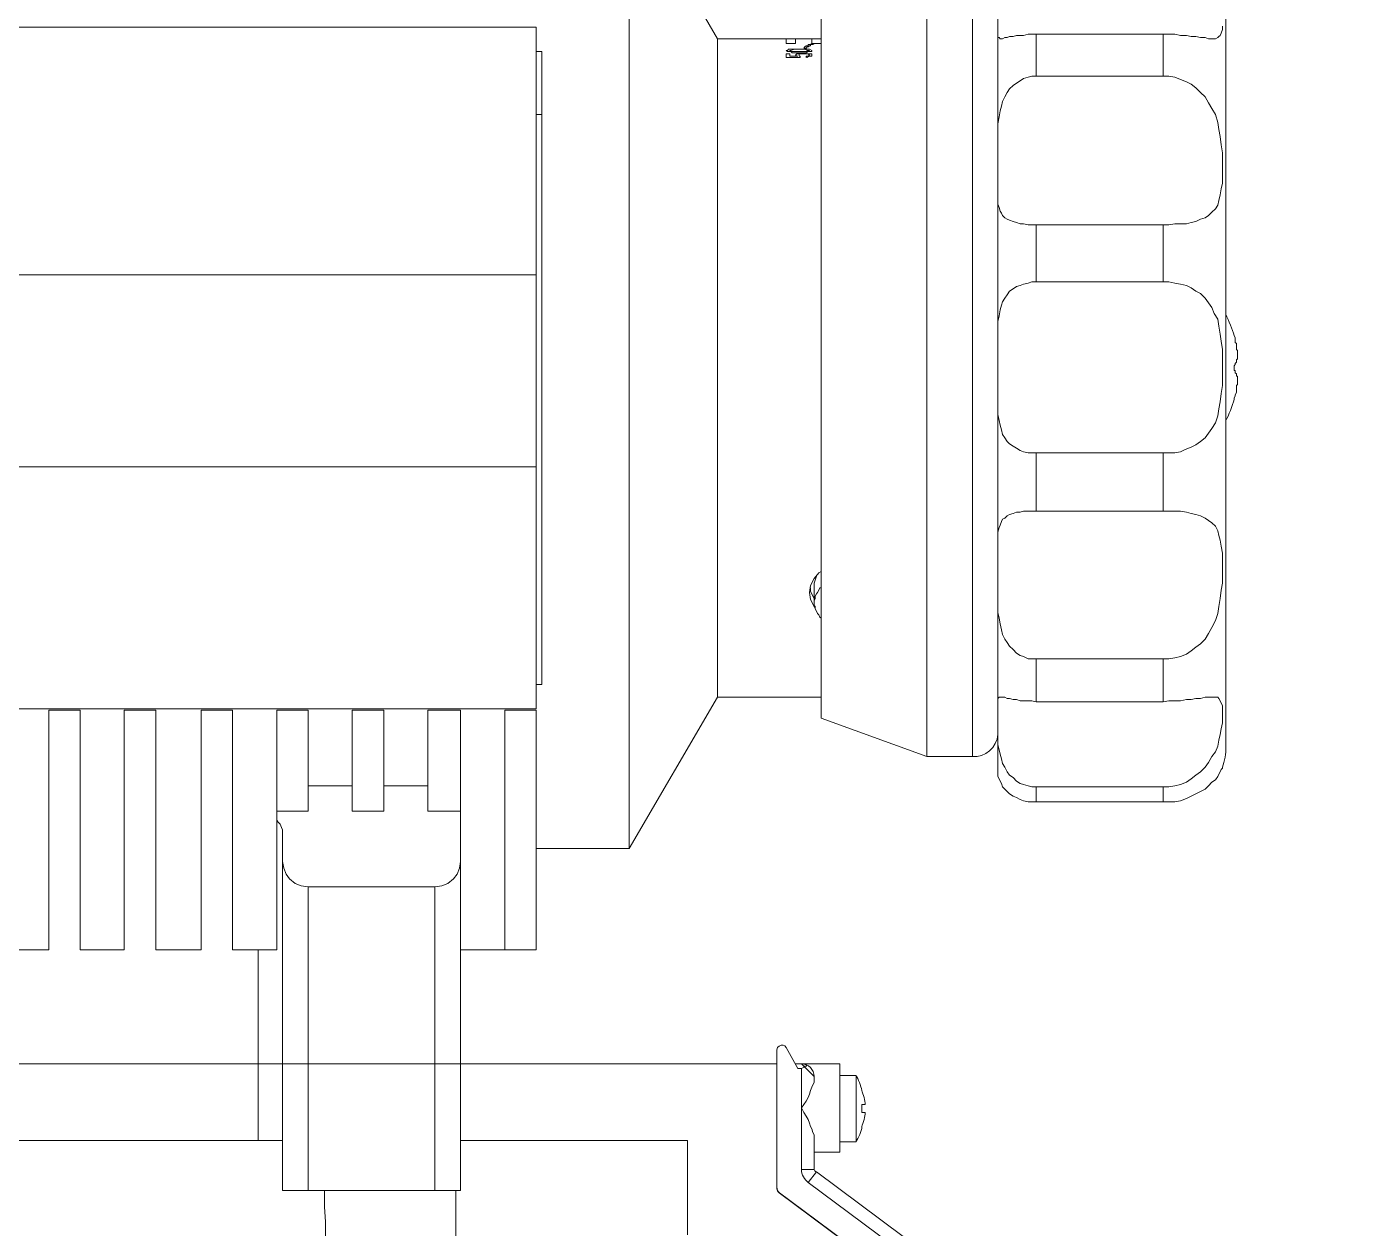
# Model space of a CAD drawing. Header units: millimetres. Extents: x 100 to 940, y 100 to 694.
# Drawn here: x 568.837 to 572.386, y 435.61 to 438.815 of the extents above; entities that cross this region are included whole.
import ezdxf

# ---------------------------------------------------------------- set-up
doc = ezdxf.new("R2010")
doc.units = ezdxf.units.MM

msp = doc.modelspace()

# ---------------------------------------------------------------- linework, layer by layer
at = {"color": 1, "linetype": 'Continuous', "lineweight": 9}
for p in [(570.9028, 436.0492), (570.9369, 436.0151)]:
    msp.add_line(p, (570.9028, 436.0492), dxfattribs=at)
for points in [[(570.4437, 439.1884), (570.6794, 438.7821), (570.6794, 438.7821)], [(570.4437, 436.6231), (570.4437, 439.1884), (570.4437, 439.1884)], [(571.427, 436.8278), (571.427, 438.9806), (571.427, 438.9806)], [(571.2378, 436.8681), (571.2378, 438.9434), (571.2378, 438.9434)], [(571.3588, 436.8681), (571.3588, 438.9434), (571.3588, 438.9434)], [(572.035, 438.9186), (572.035, 436.8929), (572.035, 436.8929)], [(570.9555, 436.9705), (570.9555, 438.841), (570.9555, 438.841)], [(568.2288, 438.8131), (570.1955, 438.8131), (570.1955, 438.8131)], [(570.1955, 438.8131), (570.1955, 436.9953), (570.1955, 436.9953)], [(572.0257, 438.8162), (572.0257, 438.8069), (572.0226, 438.7976), (572.0195, 438.7914), (572.0164, 438.7883), (572.0133, 438.7852), (572.0071, 438.7821), (571.9978, 438.7821)], [(570.6794, 438.7821), (570.9555, 438.7821), (570.9555, 438.7821)], [(570.6794, 437.0263), (570.6794, 438.7821), (570.6794, 438.7821)], [(570.8624, 438.7697), (570.8624, 438.7821), (570.8624, 438.7821)], [(570.8873, 438.7697), (570.8624, 438.7697), (570.8624, 438.7697)], [(570.9307, 438.7821), (570.8873, 438.7821), (570.8873, 438.7821)], [(570.8873, 438.7821), (570.8873, 438.7697), (570.8873, 438.7697)], [(570.909, 438.7573), (570.9121, 438.7604), (570.9121, 438.7604), (570.9152, 438.7635), (570.9183, 438.7635), (570.9214, 438.7635), (570.9214, 438.7666), (570.9245, 438.7666), (570.9276, 438.7666), (570.9307, 438.7697), (570.9307, 438.7697)], [(570.9369, 438.7697), (570.9369, 438.7697), (570.9338, 438.7666), (570.9307, 438.7666), (570.9276, 438.7666), (570.9276, 438.7635), (570.9245, 438.7635), (570.9214, 438.7604), (570.9183, 438.7604), (570.9183, 438.7604), (570.9152, 438.7573)], [(570.9307, 438.7697), (570.9307, 438.7821), (570.9307, 438.7821)], [(570.9555, 438.7697), (570.9307, 438.7697), (570.9307, 438.7697)], [(570.9307, 438.7697), (570.9369, 438.7697), (570.9369, 438.7697)], [(571.4332, 438.7821), (571.4332, 438.7821), (571.4301, 438.7852), (571.427, 438.7852), (571.427, 438.7883), (571.427, 438.7914)], [(571.5294, 438.7945), (571.517, 438.7945), (571.5077, 438.7945), (571.4953, 438.7914), (571.486, 438.7914), (571.4766, 438.7914), (571.4673, 438.7883), (571.458, 438.7883), (571.4518, 438.7852), (571.4456, 438.7852), (571.4394, 438.7821), (571.4363, 438.7821), (571.4332, 438.7821)], [(571.5294, 438.7945), (571.8675, 438.7945), (571.8675, 438.7945)], [(571.5294, 438.7945), (571.5294, 438.6828), (571.5294, 438.6828)], [(571.9978, 438.7821), (571.9885, 438.7821), (571.9792, 438.7852), (571.9668, 438.7852), (571.9544, 438.7883), (571.942, 438.7883), (571.9295, 438.7914), (571.914, 438.7914), (571.8985, 438.7945), (571.883, 438.7945), (571.8675, 438.7945)], [(571.8675, 438.7945), (571.8675, 438.6828), (571.8675, 438.6828)], [(570.211, 438.748), (570.1955, 438.748), (570.1955, 438.748)], [(570.211, 438.748), (570.211, 437.0605), (570.211, 437.0605)], [(570.8655, 438.748), (570.8624, 438.7511), (570.8624, 438.7511)], [(570.8624, 438.7511), (570.8655, 438.7511), (570.8655, 438.7511)], [(570.8624, 438.7418), (570.8718, 438.7418), (570.8718, 438.7418)], [(570.8624, 438.7324), (570.8624, 438.7418), (570.8624, 438.7418)], [(570.8997, 438.7324), (570.8624, 438.7324), (570.8624, 438.7324)], [(570.8655, 438.7511), (570.8687, 438.7542), (570.8687, 438.7542)], [(570.8687, 438.748), (570.8655, 438.748), (570.8655, 438.748)], [(570.8687, 438.7542), (570.8749, 438.7542), (570.8749, 438.7542)], [(570.8749, 438.748), (570.8687, 438.748), (570.8687, 438.748)], [(570.8718, 438.7511), (570.8749, 438.7511), (570.8749, 438.7511)], [(570.8718, 438.748), (570.8718, 438.7511), (570.8718, 438.7511)], [(570.8749, 438.748), (570.8718, 438.748), (570.8718, 438.748)], [(570.8718, 438.7418), (570.8718, 438.7355), (570.8718, 438.7355)], [(570.8718, 438.7355), (570.8935, 438.7355), (570.8935, 438.7355)], [(570.8749, 438.7511), (570.8842, 438.7542), (570.8842, 438.7542)], [(570.8749, 438.7542), (570.878, 438.7542), (570.878, 438.7542)], [(570.878, 438.7449), (570.8749, 438.748), (570.8749, 438.748)], [(570.8842, 438.748), (570.8749, 438.748), (570.8749, 438.748)], [(570.878, 438.7542), (570.8842, 438.7542), (570.8842, 438.7542)], [(570.8842, 438.7449), (570.878, 438.7449), (570.878, 438.7449)], [(570.8842, 438.7542), (570.8904, 438.7542), (570.8904, 438.7542)], [(570.8842, 438.7542), (570.8935, 438.7542), (570.8935, 438.7542)], [(570.8935, 438.748), (570.8842, 438.748), (570.8842, 438.748)], [(570.8904, 438.7449), (570.8842, 438.7449), (570.8842, 438.7449)], [(570.8873, 438.7387), (570.8904, 438.7418), (570.8904, 438.7418)], [(570.8904, 438.7355), (570.8873, 438.7387), (570.8873, 438.7387)], [(570.8904, 438.7542), (570.9028, 438.7542), (570.9028, 438.7542)], [(570.9028, 438.7449), (570.8904, 438.7449), (570.8904, 438.7449)], [(570.8904, 438.7418), (570.8935, 438.7418), (570.8935, 438.7418)], [(570.8935, 438.7355), (570.8904, 438.7355), (570.8904, 438.7355)], [(570.8935, 438.7542), (570.9028, 438.7542), (570.9028, 438.7542)], [(570.9028, 438.748), (570.8935, 438.748), (570.8935, 438.748)], [(570.8935, 438.7418), (570.8997, 438.7418), (570.8997, 438.7418)], [(570.8997, 438.7418), (570.8966, 438.7418), (570.8966, 438.7418)], [(570.8966, 438.7418), (570.8966, 438.7387), (570.8966, 438.7387)], [(570.8966, 438.7387), (570.8966, 438.7355), (570.8966, 438.7355)], [(570.8966, 438.7355), (570.8997, 438.7355), (570.8997, 438.7355)], [(570.8997, 438.7418), (570.9059, 438.7449), (570.9059, 438.7449)], [(570.9028, 438.7418), (570.8997, 438.7418), (570.8997, 438.7418)], [(570.8997, 438.7355), (570.8997, 438.7324), (570.8997, 438.7324)], [(570.9028, 438.7542), (570.9121, 438.7542), (570.9121, 438.7542)], [(570.9028, 438.7542), (570.9121, 438.7542), (570.9121, 438.7542)], [(570.9121, 438.748), (570.9028, 438.748), (570.9028, 438.748)], [(570.9121, 438.7449), (570.9028, 438.7449), (570.9028, 438.7449)], [(570.909, 438.7418), (570.9028, 438.7418), (570.9028, 438.7418)], [(570.9059, 438.7449), (570.9121, 438.7449), (570.9121, 438.7449)], [(570.9152, 438.7573), (570.909, 438.7573), (570.909, 438.7573)], [(570.9121, 438.7418), (570.909, 438.7418), (570.909, 438.7418)], [(570.9121, 438.7542), (570.9152, 438.7542), (570.9152, 438.7542)], [(570.9121, 438.7542), (570.9183, 438.7511), (570.9183, 438.7511)], [(570.9183, 438.748), (570.9121, 438.748), (570.9121, 438.748)], [(570.9152, 438.7449), (570.9121, 438.7449), (570.9121, 438.7449)], [(570.9121, 438.7449), (570.9183, 438.7418), (570.9183, 438.7418)], [(570.9152, 438.7418), (570.9121, 438.7418), (570.9121, 438.7418)], [(570.9152, 438.7542), (570.9214, 438.7542), (570.9214, 438.7542)], [(570.9214, 438.748), (570.9152, 438.7449), (570.9152, 438.7449)], [(570.9183, 438.7418), (570.9152, 438.7418), (570.9152, 438.7418)], [(570.9183, 438.7355), (570.9152, 438.7324), (570.9152, 438.7324)], [(570.9152, 438.7355), (570.9183, 438.7355), (570.9183, 438.7355)], [(570.9152, 438.7324), (570.9152, 438.7355), (570.9152, 438.7355)], [(570.9183, 438.7511), (570.9214, 438.7511), (570.9214, 438.7511)], [(570.9214, 438.748), (570.9183, 438.748), (570.9183, 438.748)], [(570.9183, 438.7418), (570.9245, 438.7418), (570.9245, 438.7418)], [(570.9214, 438.7418), (570.9183, 438.7418), (570.9183, 438.7418)], [(570.9245, 438.7355), (570.9183, 438.7324), (570.9183, 438.7324)], [(570.9183, 438.7355), (570.9214, 438.7355), (570.9214, 438.7355)], [(570.9214, 438.7542), (570.9245, 438.7542), (570.9245, 438.7542)], [(570.9245, 438.7511), (570.9214, 438.748), (570.9214, 438.748)], [(570.9214, 438.7511), (570.9245, 438.7511), (570.9245, 438.7511)], [(570.9245, 438.748), (570.9214, 438.748), (570.9214, 438.748)], [(570.9245, 438.7387), (570.9214, 438.7418), (570.9214, 438.7418)], [(570.9214, 438.7355), (570.9245, 438.7387), (570.9245, 438.7387)], [(570.9245, 438.7542), (570.9307, 438.7511), (570.9307, 438.7511)], [(570.9307, 438.748), (570.9245, 438.748), (570.9245, 438.748)], [(570.9245, 438.7418), (570.9307, 438.7418), (570.9307, 438.7418)], [(570.9307, 438.7355), (570.9245, 438.7355), (570.9245, 438.7355)], [(570.9307, 438.7511), (570.9307, 438.748), (570.9307, 438.748)], [(570.9307, 438.7418), (570.9307, 438.7387), (570.9307, 438.7387)], [(570.9307, 438.7387), (570.9307, 438.7355), (570.9307, 438.7355)], [(571.427, 438.5215), (571.427, 438.5401), (571.427, 438.5556), (571.4301, 438.5742), (571.4332, 438.5898), (571.4363, 438.6022), (571.4394, 438.6146), (571.4456, 438.627), (571.4518, 438.6394), (571.458, 438.6487), (571.4673, 438.658), (571.4766, 438.6642), (571.486, 438.6704), (571.4953, 438.6766), (571.5077, 438.6797), (571.517, 438.6828), (571.5294, 438.6828)], [(571.5294, 438.6828), (571.8675, 438.6828), (571.8675, 438.6828)], [(571.8675, 438.6828), (571.883, 438.6828), (571.8985, 438.6797), (571.914, 438.6735), (571.9295, 438.6673), (571.942, 438.6611), (571.9544, 438.6518), (571.9668, 438.6394), (571.9792, 438.627), (571.9885, 438.6115), (571.9978, 438.596), (572.0071, 438.5804), (572.0133, 438.5587), (572.0164, 438.5401), (572.0195, 438.5215), (572.0226, 438.4998), (572.0257, 438.4781), (572.0257, 438.4564), (572.0257, 438.4378), (572.0257, 438.416), (572.0257, 438.3974), (572.0226, 438.3819), (572.0195, 438.3664), (572.0164, 438.3509), (572.0133, 438.3385), (572.0071, 438.3292), (571.9978, 438.3199), (571.9885, 438.3106), (571.9792, 438.3044), (571.9668, 438.3013), (571.9544, 438.2951), (571.942, 438.292), (571.9295, 438.2889), (571.914, 438.2889), (571.8985, 438.2889), (571.883, 438.2858), (571.8675, 438.2858)], [(570.211, 438.5804), (570.1955, 438.5804), (570.1955, 438.5804)], [(571.5294, 438.2858), (571.517, 438.2858), (571.5077, 438.2858), (571.4953, 438.2889), (571.486, 438.2889), (571.4766, 438.292), (571.4673, 438.2951), (571.458, 438.2982), (571.4518, 438.3013), (571.4456, 438.3044), (571.4394, 438.3106), (571.4363, 438.3168), (571.4332, 438.323), (571.4301, 438.3323), (571.427, 438.3416), (571.427, 438.3509), (571.427, 438.3633)], [(571.5294, 438.2858), (571.8675, 438.2858), (571.8675, 438.2858)], [(571.5294, 438.2858), (571.5294, 438.1338), (571.5294, 438.1338)], [(571.8675, 438.2858), (571.8675, 438.1338), (571.8675, 438.1338)], [(565.1485, 438.1524), (570.1955, 438.1524), (570.1955, 438.1524)], [(571.427, 437.9942), (571.427, 438.0128), (571.427, 438.0283), (571.4301, 438.0438), (571.4332, 438.0593), (571.4363, 438.0717), (571.4394, 438.081), (571.4456, 438.0903), (571.4518, 438.0996), (571.458, 438.1089), (571.4673, 438.1151), (571.4766, 438.1213), (571.486, 438.1245), (571.4953, 438.1276), (571.5077, 438.1307), (571.517, 438.1338), (571.5294, 438.1338)], [(571.5294, 438.1338), (571.8675, 438.1338), (571.8675, 438.1338)], [(571.8675, 438.1338), (571.883, 438.1338), (571.8985, 438.1307), (571.914, 438.1276), (571.9295, 438.1245), (571.942, 438.1182), (571.9544, 438.1089), (571.9668, 438.1027), (571.9792, 438.0903), (571.9885, 438.0779), (571.9978, 438.0655), (572.004, 438.05), (572.0133, 438.0345), (572.0164, 438.0159), (572.0195, 437.9942), (572.0226, 437.9756), (572.0257, 437.9538), (572.0257, 437.929), (572.0257, 437.9042)], [(572.0598, 437.9849), (572.0567, 437.9911), (572.0567, 437.9911)], [(572.066, 437.9352), (572.066, 437.9383), (572.066, 437.9414), (572.066, 437.9476), (572.066, 437.9507), (572.0629, 437.9538), (572.0629, 437.96), (572.0629, 437.9631), (572.0629, 437.9693), (572.0598, 437.9725), (572.0598, 437.9787), (572.0598, 437.9849)], [(572.0567, 437.9104), (572.0598, 437.9135), (572.0598, 437.9166), (572.0598, 437.9166), (572.0629, 437.9197), (572.0629, 437.9228), (572.0629, 437.9228), (572.0629, 437.9259), (572.066, 437.929), (572.066, 437.929), (572.066, 437.9321), (572.066, 437.9321)], [(572.066, 437.9321), (572.066, 437.9352), (572.066, 437.9352)], [(572.0257, 437.9042), (572.0257, 437.8794), (572.0257, 437.8577), (572.0226, 437.836), (572.0195, 437.8142), (572.0164, 437.7956), (572.0133, 437.777), (572.0071, 437.7584), (571.9978, 437.7429), (571.9885, 437.7305), (571.9792, 437.7181), (571.9668, 437.7088), (571.9544, 437.6995), (571.942, 437.6933), (571.9264, 437.6871), (571.914, 437.6809), (571.8985, 437.6778), (571.883, 437.6778), (571.8675, 437.6778)], [(572.0567, 437.9042), (572.0567, 437.9073), (572.0567, 437.9073), (572.0567, 437.9104), (572.0567, 437.9104)], [(572.0567, 437.898), (572.0567, 437.9011), (572.0567, 437.9011), (572.0567, 437.9042), (572.0567, 437.9042)], [(572.066, 437.8763), (572.066, 437.8794), (572.066, 437.8794), (572.066, 437.8825), (572.0629, 437.8825), (572.0629, 437.8856), (572.0629, 437.8887), (572.0629, 437.8887), (572.0598, 437.8918), (572.0598, 437.8949), (572.0598, 437.898), (572.0567, 437.898)], [(572.066, 437.8701), (572.066, 437.8732), (572.066, 437.8763)], [(572.0567, 437.8236), (572.0598, 437.8298), (572.0598, 437.8329), (572.0629, 437.8391), (572.0629, 437.8422), (572.0629, 437.8484), (572.0629, 437.8515), (572.0629, 437.8546), (572.0629, 437.8577), (572.066, 437.8608), (572.066, 437.867), (572.066, 437.8701)], [(571.5294, 437.6778), (571.517, 437.6778), (571.5077, 437.6778), (571.4953, 437.6809), (571.486, 437.684), (571.4766, 437.6902), (571.4673, 437.6964), (571.458, 437.7026), (571.4518, 437.7088), (571.4456, 437.7181), (571.4394, 437.7274), (571.4363, 437.7398), (571.4332, 437.7522), (571.4301, 437.7646), (571.427, 437.7801), (571.427, 437.7956), (571.427, 437.8142)], [(571.427, 437.8142), (571.427, 437.4451), (571.427, 437.4451)], [(572.0567, 437.8205), (572.0567, 437.8236), (572.0567, 437.8236)], [(571.5294, 437.6778), (571.8675, 437.6778), (571.8675, 437.6778)], [(571.5294, 437.5227), (571.5294, 437.6778), (571.5294, 437.6778)], [(571.8675, 437.5227), (571.8675, 437.6778), (571.8675, 437.6778)], [(565.1485, 437.6405), (570.1955, 437.6405), (570.1955, 437.6405)], [(571.427, 437.4451), (571.427, 437.4575), (571.427, 437.4668), (571.4301, 437.4792), (571.4332, 437.4854), (571.4363, 437.4947), (571.4394, 437.5009), (571.4456, 437.504), (571.4518, 437.5102), (571.458, 437.5134), (571.4673, 437.5165), (571.4766, 437.5196), (571.486, 437.5196), (571.4953, 437.5227), (571.5077, 437.5227), (571.517, 437.5227), (571.5294, 437.5227)], [(571.5294, 437.5227), (571.8675, 437.5227), (571.8675, 437.5227)], [(571.8675, 437.5227), (571.883, 437.5227), (571.8985, 437.5227), (571.914, 437.5227), (571.9295, 437.5196), (571.942, 437.5165), (571.9544, 437.5134), (571.9668, 437.5102), (571.9792, 437.504), (571.9885, 437.4978), (571.9978, 437.4916), (572.0071, 437.4823), (572.0133, 437.4699), (572.0164, 437.4575), (572.0195, 437.4451), (572.0226, 437.4296), (572.0257, 437.411), (572.0257, 437.3924), (572.0257, 437.3738), (572.0257, 437.352), (572.0257, 437.3303), (572.0226, 437.3117), (572.0195, 437.29), (572.0164, 437.2683), (572.0133, 437.2497), (572.0071, 437.2311), (571.9978, 437.2125), (571.9885, 437.1969), (571.9792, 437.1814), (571.9668, 437.169), (571.9544, 437.1597), (571.942, 437.1504), (571.9295, 437.1411), (571.914, 437.1349), (571.8985, 437.1318), (571.883, 437.1287), (571.8675, 437.1287)], [(570.9369, 437.3427), (570.9493, 437.3583), (570.9493, 437.3583)], [(570.9431, 437.3489), (570.9369, 437.3303), (570.9369, 437.3303)], [(570.9493, 437.3583), (570.9555, 437.3614), (570.9555, 437.3614)], [(570.9245, 437.3055), (570.9276, 437.3241), (570.9369, 437.3427)], [(570.9276, 437.3179), (570.9276, 437.3086), (570.9276, 437.3086)], [(570.9276, 437.3086), (570.9369, 437.29), (570.9369, 437.29)], [(570.9369, 437.2776), (570.9369, 437.3303), (570.9369, 437.3303)], [(570.9369, 437.2776), (570.9369, 437.2838), (570.94, 437.29), (570.94, 437.2962), (570.9431, 437.3024), (570.9462, 437.3055), (570.9493, 437.3117), (570.9524, 437.3179), (570.9555, 437.3179)], [(570.9369, 437.2683), (570.9276, 437.2869), (570.9245, 437.3055)], [(570.9555, 437.2373), (570.9524, 437.2404), (570.9493, 437.2466), (570.9462, 437.2497), (570.9431, 437.2559), (570.94, 437.2621), (570.94, 437.2683), (570.9369, 437.2714), (570.9369, 437.2776)], [(571.5294, 437.1287), (571.517, 437.1287), (571.5077, 437.1287), (571.4953, 437.1349), (571.486, 437.138), (571.4766, 437.1442), (571.4673, 437.1535), (571.458, 437.1628), (571.4518, 437.1721), (571.4456, 437.1814), (571.4394, 437.1938), (571.4363, 437.2063), (571.4332, 437.2218), (571.4301, 437.2373), (571.427, 437.2528), (571.427, 437.2714), (571.427, 437.2869)], [(570.94, 437.2652), (570.9369, 437.2683), (570.9369, 437.2683)], [(571.5294, 437.1287), (571.8675, 437.1287), (571.8675, 437.1287)], [(571.5294, 437.0139), (571.5294, 437.1287), (571.5294, 437.1287)], [(571.8675, 437.0139), (571.8675, 437.1287), (571.8675, 437.1287)], [(570.211, 437.0605), (570.1955, 437.0605), (570.1955, 437.0605)], [(570.4437, 436.6231), (570.6794, 437.0263), (570.6794, 437.0263)], [(570.6794, 437.0263), (570.9555, 437.0263), (570.9555, 437.0263)], [(571.427, 437.017), (571.427, 437.0232), (571.427, 437.0232), (571.4301, 437.0263), (571.4332, 437.0263), (571.4332, 437.0263)], [(571.4332, 437.0263), (571.4363, 437.0263), (571.4394, 437.0263), (571.4456, 437.0263), (571.4518, 437.0232), (571.458, 437.0232), (571.4673, 437.0201), (571.4766, 437.0201), (571.486, 437.017), (571.4953, 437.017), (571.5077, 437.017), (571.517, 437.017), (571.5294, 437.0139)], [(571.8675, 437.0139), (571.883, 437.017), (571.8985, 437.017), (571.914, 437.017), (571.9295, 437.0201), (571.942, 437.0201), (571.9544, 437.0232), (571.9668, 437.0232), (571.9792, 437.0263), (571.9885, 437.0263), (571.9978, 437.0263)], [(571.9978, 437.0263), (572.0071, 437.0263), (572.0133, 437.0263), (572.0164, 437.0232), (572.0195, 437.017), (572.0226, 437.0108), (572.0257, 437.0046), (572.0257, 436.9953), (572.0257, 436.9829), (572.0257, 436.9705), (572.0257, 436.9581), (572.0226, 436.9426), (572.0195, 436.9271), (572.0164, 436.9116), (572.0133, 436.896), (572.0071, 436.8805), (571.9978, 436.8681), (571.9885, 436.8526), (571.9792, 436.8402), (571.9668, 436.8278), (571.9544, 436.8185), (571.942, 436.8092), (571.9295, 436.7999), (571.914, 436.7937), (571.8985, 436.7906), (571.883, 436.7875), (571.8675, 436.7875)], [(568.2226, 436.9953), (570.1955, 436.9953), (570.1955, 436.9953)], [(568.9795, 436.9922), (568.8958, 436.9922), (568.8958, 436.9922)], [(568.8958, 436.3532), (568.8958, 436.9922), (568.8958, 436.9922)], [(568.9795, 436.3532), (568.9795, 436.9922), (568.9795, 436.9922)], [(569.1812, 436.9922), (569.0974, 436.9922), (569.0974, 436.9922)], [(569.0974, 436.3532), (569.0974, 436.9922), (569.0974, 436.9922)], [(569.1812, 436.3532), (569.1812, 436.9922), (569.1812, 436.9922)], [(569.3859, 436.9922), (569.3021, 436.9922), (569.3021, 436.9922)], [(569.3021, 436.3532), (569.3021, 436.9922), (569.3021, 436.9922)], [(569.3859, 436.3532), (569.3859, 436.9922), (569.3859, 436.9922)], [(569.5875, 436.9922), (569.5038, 436.9922), (569.5038, 436.9922)], [(569.5038, 436.3532), (569.5038, 436.9922), (569.5038, 436.9922)], [(569.5875, 436.7223), (569.5875, 436.9922), (569.5875, 436.9922)], [(569.7891, 436.9922), (569.7054, 436.9922), (569.7054, 436.9922)], [(569.7054, 436.7223), (569.7054, 436.9922), (569.7054, 436.9922)], [(569.7891, 436.7223), (569.7891, 436.9922), (569.7891, 436.9922)], [(569.9939, 436.9922), (569.907, 436.9922), (569.907, 436.9922)], [(569.907, 436.7223), (569.907, 436.9922), (569.907, 436.9922)], [(569.9939, 435.7111), (569.9939, 436.9922), (569.9939, 436.9922)], [(570.1955, 436.9922), (570.1118, 436.9922), (570.1118, 436.9922)], [(570.1118, 436.3532), (570.1118, 436.9922), (570.1118, 436.9922)], [(570.1955, 436.3532), (570.1955, 436.9922), (570.1955, 436.9922)], [(571.5294, 437.0139), (571.8675, 437.0139), (571.8675, 437.0139)], [(570.9555, 436.9705), (571.2378, 436.8681), (571.2378, 436.8681)], [(571.5294, 436.7875), (571.517, 436.7875), (571.5077, 436.7906), (571.4953, 436.7937), (571.486, 436.7968), (571.4766, 436.803), (571.4673, 436.8123), (571.458, 436.8185), (571.4518, 436.8278), (571.4456, 436.8402), (571.4394, 436.8495), (571.4363, 436.8619), (571.4332, 436.8743), (571.4301, 436.8867), (571.427, 436.8992), (571.427, 436.9147), (571.427, 436.9271)], [(571.2378, 436.8681), (571.3588, 436.8681), (571.3588, 436.8681)], [(571.427, 436.8278), (571.427, 436.8216), (571.427, 436.8154), (571.4301, 436.8092), (571.4332, 436.803), (571.4363, 436.7968), (571.4394, 436.7875), (571.4456, 436.7813), (571.4518, 436.7751), (571.458, 436.7689), (571.4673, 436.7627), (571.4766, 436.7596), (571.486, 436.7534), (571.4953, 436.7503), (571.5077, 436.7472), (571.517, 436.7472), (571.5294, 436.7472)], [(571.8675, 436.7472), (571.883, 436.7472), (571.8985, 436.7472), (571.914, 436.7503), (571.9295, 436.7565), (571.942, 436.7627), (571.9544, 436.7689), (571.9668, 436.7751), (571.9792, 436.7813), (571.9885, 436.7906), (571.9978, 436.7999), (572.0071, 436.8061), (572.0133, 436.8154), (572.0164, 436.8216), (572.0195, 436.8278), (572.0226, 436.834), (572.0257, 436.8371)], [(572.0257, 436.8371), (572.0257, 436.8402), (572.0257, 436.8402)], [(569.7054, 436.7906), (569.5875, 436.7906), (569.5875, 436.7906)], [(569.907, 436.7906), (569.7891, 436.7906), (569.7891, 436.7906)], [(571.5294, 436.7875), (571.8675, 436.7875), (571.8675, 436.7875)], [(571.5294, 436.7472), (571.5294, 436.7875), (571.5294, 436.7875)], [(571.8675, 436.7472), (571.8675, 436.7875), (571.8675, 436.7875)], [(571.5294, 436.7472), (571.8675, 436.7472), (571.8675, 436.7472)], [(569.5038, 436.7223), (569.5875, 436.7223), (569.5875, 436.7223)], [(569.7054, 436.7223), (569.7891, 436.7223), (569.7891, 436.7223)], [(569.907, 436.7223), (569.9939, 436.7223), (569.9939, 436.7223)], [(569.5038, 436.7006), (569.5069, 436.6944), (569.5131, 436.6882)], [(569.5131, 436.6882), (569.5162, 436.6789), (569.5193, 436.6727), (569.5193, 436.6634), (569.5193, 436.6572)], [(569.5193, 435.7111), (569.5193, 436.6572), (569.5193, 436.6572)], [(570.1955, 436.6231), (570.4437, 436.6231), (570.4437, 436.6231)], [(569.5193, 436.5889), (569.5224, 436.5703), (569.5286, 436.5548), (569.5379, 436.5424), (569.5534, 436.53), (569.5689, 436.5238)], [(569.9256, 436.5207), (569.9442, 436.5238), (569.9598, 436.53), (569.9753, 436.5424), (569.9846, 436.5548), (569.9908, 436.5703), (569.9939, 436.5889)], [(569.5689, 436.5238), (569.5875, 436.5207), (569.5875, 436.5207)], [(569.9256, 436.5207), (569.5875, 436.5207), (569.5875, 436.5207)], [(569.5875, 435.7111), (569.5875, 436.5207), (569.5875, 436.5207)], [(569.9256, 435.7111), (569.9256, 436.5207), (569.9256, 436.5207)], [(568.8958, 436.3532), (568.7779, 436.3532), (568.7779, 436.3532)], [(569.0974, 436.3532), (568.9795, 436.3532), (568.9795, 436.3532)], [(569.3021, 436.3532), (569.1812, 436.3532), (569.1812, 436.3532)], [(569.5038, 436.3532), (569.3859, 436.3532), (569.3859, 436.3532)], [(569.4541, 435.8445), (569.4541, 436.3532), (569.4541, 436.3532)], [(570.1955, 436.3532), (569.9939, 436.3532), (569.9939, 436.3532)], [(570.8376, 436.0864), (570.8376, 435.7173), (570.8376, 435.7173)], [(570.8935, 436.0368), (570.8624, 436.0926), (570.8624, 436.0926)], [(570.8376, 436.0492), (565.741, 436.0492), (565.741, 436.0492)], [(570.8376, 435.7204), (570.8376, 436.0492), (570.8376, 436.0492)], [(570.9028, 436.0492), (570.8873, 436.0492), (570.8873, 436.0492)], [(570.9028, 436.0368), (570.8935, 436.0368), (570.8935, 436.0368)], [(570.9028, 436.0492), (571.0051, 436.0492), (571.0051, 436.0492)], [(570.9183, 436.0461), (570.9152, 436.043), (570.9121, 436.043), (570.9121, 436.043), (570.909, 436.0399), (570.9028, 436.0368)], [(570.9028, 435.7669), (570.9028, 436.0368), (570.9028, 436.0368)], [(571.0051, 435.8134), (571.0051, 436.0492), (571.0051, 436.0492)], [(570.9369, 436.012), (570.9369, 436.0058), (570.9369, 435.9996), (570.9338, 435.9934), (570.9307, 435.9872), (570.9276, 435.9779), (570.9245, 435.9685), (570.9214, 435.9592), (570.9152, 435.9499), (570.909, 435.9406), (570.9028, 435.9313)], [(570.9369, 436.012), (570.9369, 436.0151), (570.9369, 436.0151)], [(571.0486, 436.0182), (571.0051, 436.0182), (571.0051, 436.0182)], [(571.0486, 435.8414), (571.0486, 436.0182), (571.0486, 436.0182)], [(570.9028, 435.9313), (570.909, 435.9189), (570.9152, 435.9096), (570.9214, 435.9003), (570.9245, 435.891), (570.9276, 435.8817), (570.9307, 435.8755), (570.9338, 435.8662), (570.9369, 435.86), (570.9369, 435.8538), (570.9369, 435.8476)], [(571.0641, 435.9406), (571.0734, 435.9406), (571.0734, 435.9406)], [(571.0641, 435.9375), (571.0641, 435.9406), (571.0641, 435.9406)], [(571.0641, 435.9344), (571.0641, 435.9375), (571.0641, 435.9375)], [(571.0641, 435.9313), (571.0641, 435.9344), (571.0641, 435.9344)], [(571.0641, 435.9189), (571.0641, 435.922), (571.0641, 435.9251), (571.0641, 435.9282), (571.0641, 435.9313)], [(571.0641, 435.9189), (571.0734, 435.9189), (571.0734, 435.9189)], [(569.5193, 435.8445), (565.741, 435.8445), (565.741, 435.8445)], [(570.5988, 435.8445), (569.9939, 435.8445), (569.9939, 435.8445)], [(570.5988, 435.8445), (570.5988, 435.5932), (570.5988, 435.5932)], [(570.9369, 435.7669), (570.9369, 435.8476), (570.9369, 435.8476)], [(571.0486, 435.8414), (571.0051, 435.8414), (571.0051, 435.8414)], [(570.9369, 435.8134), (571.0051, 435.8134), (571.0051, 435.8134)], [(570.9028, 435.7669), (570.9369, 435.7669), (570.9369, 435.7669)], [(570.9214, 435.7328), (570.9431, 435.7607), (570.9431, 435.7607)], [(572.3855, 434.6843), (570.9431, 435.7607), (570.9431, 435.7607)], [(569.5193, 435.7111), (569.9939, 435.7111), (569.9939, 435.7111)], [(569.634, 435.5405), (569.634, 435.5839), (569.634, 435.6273), (569.6309, 435.6676), (569.6309, 435.7111)], [(569.9815, 435.7111), (569.9815, 435.6676), (569.9815, 435.6273), (569.9815, 435.5839), (569.9815, 435.5405)], [(572.3545, 434.6657), (570.9214, 435.7328), (570.9214, 435.7328)], [(570.8407, 435.708), (572.2832, 434.6347), (572.2832, 434.6347)], [(572.2894, 434.6285), (570.8438, 435.7049), (570.8438, 435.7049)]]:
    msp.add_lwpolyline(points, dxfattribs=at)
for points in [[(570.8718, 438.7511), (570.8718, 438.7511)], [(570.8873, 438.7387), (570.8873, 438.7387)], [(570.8966, 438.7387), (570.8966, 438.7387)], [(570.9245, 438.7387), (570.9245, 438.7387)], [(570.9307, 438.7511), (570.9307, 438.7511)], [(570.9307, 438.7387), (570.9307, 438.7387)], [(572.0567, 437.9911), (572.0567, 437.9911)], [(572.066, 437.8763), (572.066, 437.8763)], [(572.0567, 437.8205), (572.0567, 437.8205)], [(571.0641, 435.9779), (571.0641, 435.9779)], [(571.0641, 435.9313), (571.0641, 435.9313)], [(571.0641, 435.8817), (571.0641, 435.8817)]]:
    msp.add_lwpolyline(points, close=True, dxfattribs=at)
for points in [[(572.0567, 437.9911), (572.0536, 438.0066), (572.0412, 438.0314), (572.035, 438.0469)], [(572.035, 437.7646), (572.0412, 437.777), (572.0536, 437.8049), (572.0567, 437.8205)], [(571.3588, 436.8681), (571.3929, 436.865), (571.4239, 436.8929), (571.427, 436.9271)], [(572.0257, 436.8402), (572.0319, 436.8557), (572.035, 436.8774), (572.035, 436.8929)], [(570.9369, 436.0151), (570.9369, 436.0337), (570.9214, 436.0492), (570.9028, 436.0492)], [(571.0641, 435.9779), (571.061, 435.9903), (571.0548, 436.0089), (571.0486, 436.0182)], [(571.0734, 435.9406), (571.0734, 435.9499), (571.0672, 435.9685), (571.0641, 435.9779)], [(571.0641, 435.8817), (571.0672, 435.891), (571.0734, 435.9096), (571.0734, 435.9189)], [(571.0486, 435.8414), (571.0548, 435.8507), (571.0641, 435.8693), (571.0641, 435.8817)], [(570.9028, 435.7669), (570.9028, 435.7545), (570.9121, 435.739), (570.9214, 435.7328)], [(570.9369, 435.7669), (570.9369, 435.7669), (570.94, 435.7607), (570.9431, 435.7607)], [(570.8376, 435.7204), (570.8376, 435.7142), (570.8407, 435.708), (570.8438, 435.7049)], [(570.8376, 435.7173), (570.8376, 435.7142), (570.8376, 435.7111), (570.8407, 435.708)]]:
    msp.add_open_spline(points, degree=3, dxfattribs=at)
msp.add_open_spline([(570.8624, 436.0926), (570.8593, 436.0988), (570.85, 436.1019), (570.8438, 436.0957), (570.8438, 436.0957), (570.8407, 436.0957), (570.8376, 436.0895), (570.8376, 436.0864)], degree=3, knots=[0, 0, 0, 0, 0.125, 0.125, 0.125, 0.5625, 1, 1, 1, 1], dxfattribs=at)

doc.saveas('drawing.dxf')
